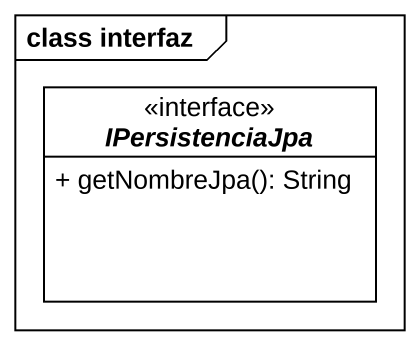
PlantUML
@startuml
mainframe class interfaz
hide circle
hide empty members
skinparam classAttributeIconSize 0
interface IPersistenciaJpa <<interface>> {
  + getNombreJpa(): String
}
@enduml
